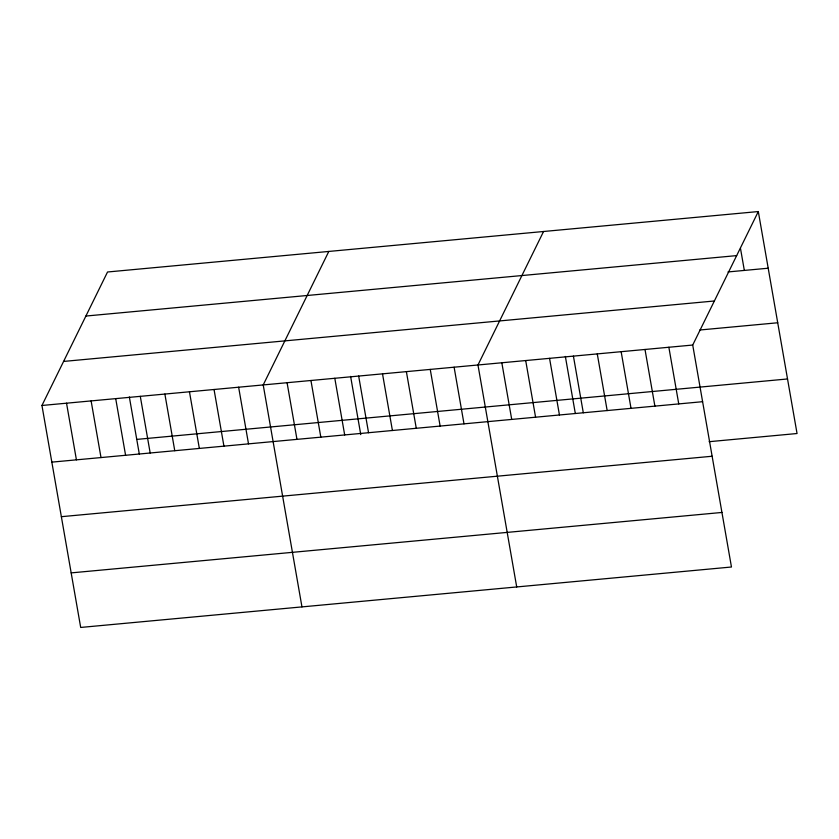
<?xml version="1.0" encoding="UTF-8"?>
<svg xmlns="http://www.w3.org/2000/svg" width="839" height="839" viewBox="0 0 839 839"><rect width="100%" height="100%" fill="white"/><g stroke="black" fill="none" stroke-linecap="round" stroke-linejoin="round"><path stroke-width="1.26" d="M758.309 211.554L692.72 345.039L731.461 567.007L80.691 627.446L41.95 405.478L107.539 271.993L758.309 211.554L797.05 433.522L709.133 441.692M328.804 251.448L263.215 384.933L301.956 606.891M543.557 231.501L477.968 364.986L516.709 586.954M85.893 316.041L736.663 255.612M728.011 271.941L768.199 268.218M63.596 361.431L714.367 300.991M699.852 330L777.722 322.763M41.95 405.478L692.72 345.039M136.757 439.405L787.527 378.966M51.84 462.132L702.61 401.692M61.362 516.688L712.133 456.248M71.168 572.89L721.939 512.451M740.512 248.543L744.34 270.431M668.861 347.262L678.751 403.916M645.002 349.475L654.892 406.128M621.143 351.688L631.022 408.341M597.274 353.901L607.163 410.565M573.415 356.124L583.304 412.778M565.36 356.449L575.313 413.459M549.555 358.337L559.445 414.99M525.696 360.55L535.576 417.203M501.827 362.773L511.717 419.427M454.109 367.199L463.998 423.852M430.25 369.412L440.129 426.076M406.38 371.635L416.27 428.289M382.521 373.848L392.411 430.501M358.662 376.061L368.552 432.714M350.608 376.396L360.77 434.623M334.803 378.284L344.682 434.938M310.933 380.497L320.823 437.15M287.074 382.71L296.964 439.363M238.633 387.209L248.512 443.862M214.039 389.495L223.929 446.149M189.457 391.782L199.346 448.435M164.874 394.057L174.764 450.711M140.291 396.344L150.181 452.997M129.342 396.941L139.295 453.951M115.709 398.63L125.588 455.283M91.115 400.906L101.005 457.57M66.533 403.192L76.422 459.845"/></g></svg>
